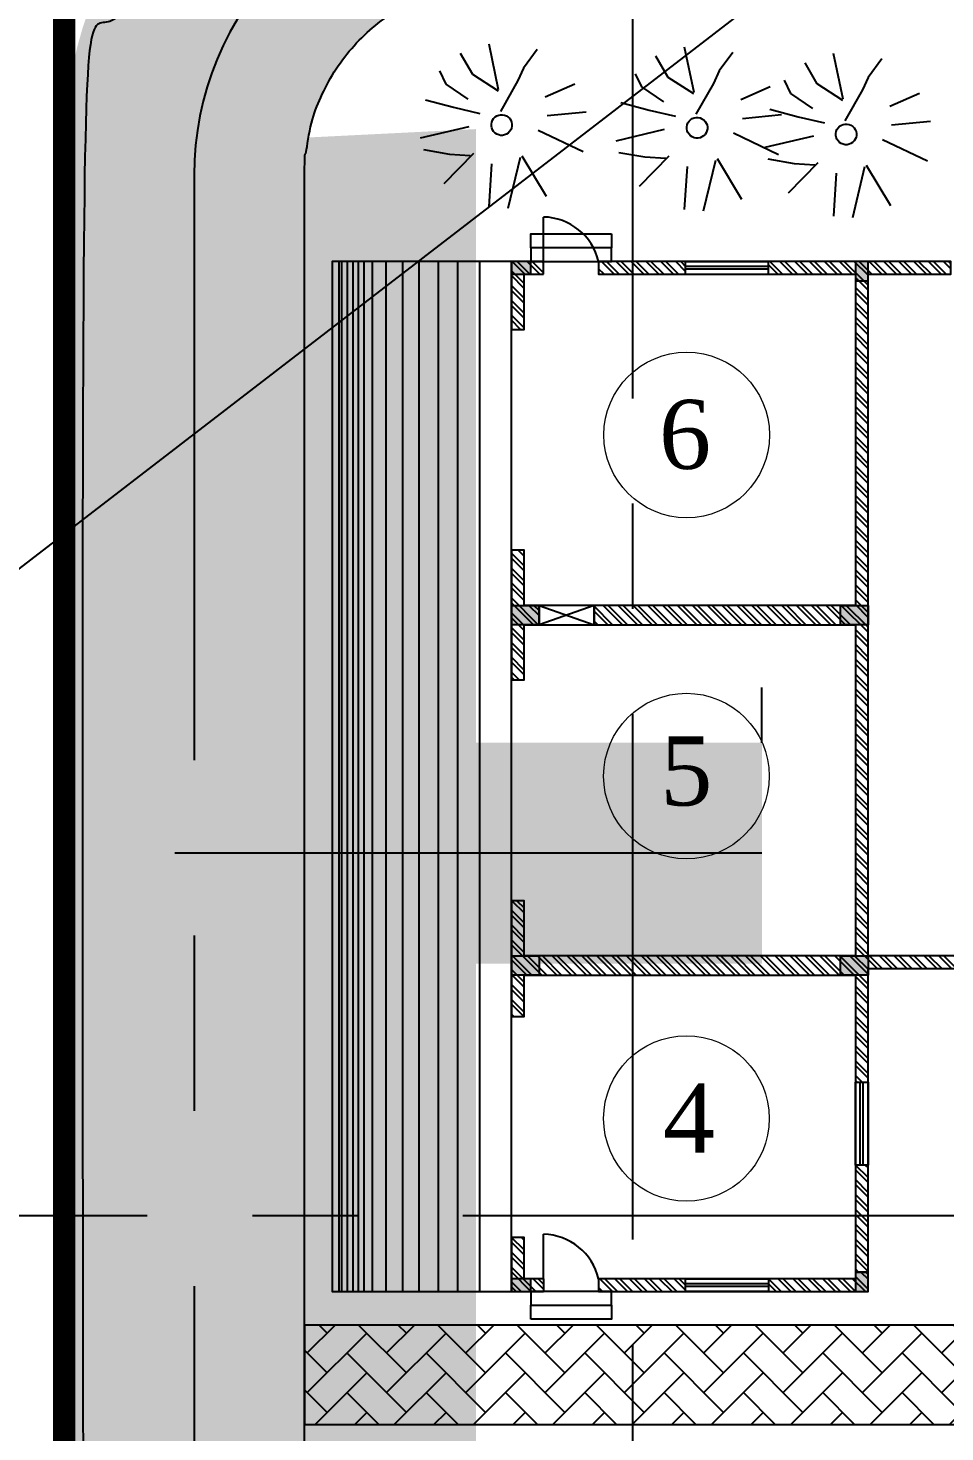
# Model space of a CAD drawing. Header units: metres. Extents: x 407243 to 407851, y 1441715 to 1442241.
# Drawn here: x 407619.55 to 407636.15, y 1441821.08 to 1441846.51 of the extents above; entities that cross this region are included whole.
import ezdxf

# ---------------------------------------------------------------- set-up
doc = ezdxf.new("R2010")
doc.units = ezdxf.units.M
doc.linetypes.add('CENTER', pattern=[50.800000000000004, 31.75, -6.35, 6.35, -6.35])
for name, color, linetype in [('3MM', 3, 'Continuous'), ('Area', 7, 'Continuous'), ('BRICK WALL', 1, 'Continuous'), ('Cen-Line', 251, 'CENTER'), ('DIM', 8, 'Continuous'), ('DIM LAYER', 8, 'Continuous'), ('Ele-Line', 8, 'ZIGZAG'), ('GD NAME', 6, 'CENTER'), ('grid', 8, 'CENTER'), ('HATCH', 253, 'Continuous'), ('PROPOSED_ROAD', 11, 'Continuous'), ('RAMP', 1, 'Continuous'), ('RCC WALL', 7, 'Continuous'), ('Tree2', 104, 'Continuous'), ('TXT-2', 7, 'Continuous')]:
    doc.layers.add(name, color=color, linetype=linetype)
doc.layers.add('WALL', color=7, linetype='Continuous', lineweight=20)
doc.styles.add('Bno', font='romantic.ttf', dxfattribs={"height": 2.5})
doc.linetypes.add('ZIGZAG', pattern='A,0.00254,-5.08,[131,ltypeshp.shx,S=5.08,R=0,X=-5.08,Y=0],-10.16,[131,ltypeshp.shx,S=5.08,R=180,X=5.08,Y=0],-5.08', length=20.32254)

# ---------------------------------------------------------------- blocks, each defined once
blk = doc.blocks.new('C3-COLUMN 450X600 CONTINUOUS')
at = {"layer": 'HATCH'}
h = blk.add_hatch(color=256, dxfattribs=at)
h.dxf.hatch_style = 1
h.paths.add_polyline_path([(-175, -250), (175, -250), (175, 250), (-175, 250)])
at = {"layer": 'RCC WALL', "color": 2}
blk.add_lwpolyline([(-175, -250), (175, -250), (175, 250), (-175, 250)], close=True, dxfattribs=at)
blk = doc.blocks.new('COLUMN 230x350')
at = {"layer": 'HATCH'}
h = blk.add_hatch(color=256, dxfattribs=at)
h.dxf.hatch_style = 1
h.paths.add_polyline_path([(-115.0000000143191, -174.9999999961001), (114.9999999856809, -174.9999999961001), (114.9999999856809, 175.0000000038999), (-115.0000000143191, 175.0000000038999)])
at = {"layer": 'RCC WALL', "color": 2}
blk.add_lwpolyline([(114.9999999856809, -174.9999999961001), (-115.0000000143191, -174.9999999961001), (-115.0000000143191, 175.0000000038999), (114.9999999856809, 175.0000000038999)], close=True, dxfattribs=at)
blk = doc.blocks.new('A$C0ED2451D')
at = {"color": 4}
blk.add_line((0, 0), (0, 806.1674950168817), dxfattribs=at)
blk.add_arc((-20.4131896039471, -242.4560352496628), 1048.82219967917, 13.36595349806649, 88.88478383463223)
blk = doc.blocks.new('A$C7A43648C')
at = {"layer": 'HATCH'}
h = blk.add_hatch(dxfattribs=at)
h.set_pattern_fill('ANSI32', color=252, scale=0.02, angle=-90.00000000000001, style=0)
h.set_pattern_definition([(315, (17.8297109499108, 8.710750981699675), (0.1347038418160373, 0.1347038418160373), []), (315, (17.8297109499108, 8.620948381721973), (0.1347038418160373, 0.1347038418160373), [])])
h.paths.add_polyline_path([(-63.87524491094518, 25.59201568877324), (-63.87524491094518, 25.94201568886638), (-65.37524491100339, 25.94201568886638), (-65.37524491100339, 26.17201568884775), (-63.64524491096381, 26.17201568884775), (-63.64524491096381, 25.59201568877324)])
h.paths.add_polyline_path([(-75.75524491094984, 25.94201568886638), (-75.75524491094984, 26.17201568884775), (-76.33524491096614, 26.17201568884775), (-76.33524491096614, 24.94201568886638), (-76.10524491098477, 24.94201568886638), (-76.10524491098477, 25.94201568886638)], flags=17)
h.paths.add_polyline_path([(-75.83524491096614, 19.59201568877324), (-75.83524491096614, 19.94201568886638), (-76.10524491098477, 19.94201568886638), (-76.10524491098477, 20.94201568886638), (-76.33524491096614, 20.94201568886638), (-76.33524491096614, 18.59201568877324), (-76.10524491098477, 18.59201568877324), (-76.10524491098477, 19.59201568877324)], flags=17)
h.paths.add_polyline_path([(-73.18024491099641, 25.94201568909921), (-73.18024491099641, 26.17201568884775), (-74.75524491094984, 26.17201568884775), (-74.75524491094984, 25.94201568886638)], flags=17)
h.paths.add_polyline_path([(-63.87524491094518, 23.39550330303609), (-63.64524491096381, 23.39550330303609), (-63.64524491096381, 24.59201568877324), (-63.87524491094518, 24.59201568877324)])
h.paths.add_polyline_path([(-70.10524491098477, 11.30201568885436), (-69.87524491088698, 11.30201568885436), (-69.87524491094518, 13.36201568879187), (-67.5102449109545, 13.36201568879187), (-67.5102449109545, 13.59201568877324), (-69.87524491094518, 13.59201568877324), (-69.87524491094518, 25.94201568886638), (-68.37524491100339, 25.94201568886638), (-68.37524491100339, 26.17201568884775), (-71.6802449109382, 26.17201568908058), (-71.68024491087999, 25.94201568933204), (-70.10524491098477, 25.94201568886638), (-70.10524491098477, 19.94201568886638), (-74.83524491096614, 19.94201568886638), (-74.83524491096614, 19.59201568877324), (-70.10524491098477, 19.59201568877324), (-70.10524491098477, 13.59201568877324), (-76.10524491098477, 13.59201568877324), (-76.10524491098477, 14.59201568877324), (-76.33524491096614, 14.59201568877324), (-76.33524491096614, 12.49201568868011), (-76.10524491098477, 12.49201568891294), (-76.10524491098477, 13.24201568891294), (-70.10524491098477, 13.24201568891294)])
h.paths.add_polyline_path([(-69.87524491100339, 9.802015688737942), (-70.10524491092656, 9.802015688970773), (-70.10524491098477, 7.86201568886562), (-69.87524491094518, 7.862015688632789)])
h.paths.add_polyline_path([(-63.87524491100339, 17.59846165403724), (-63.64524491096381, 17.59846165403724), (-63.64524491102202, 21.89550330303609), (-63.87524491100339, 21.89550330303609)])
h.paths.add_polyline_path([(-63.64524491096381, 16.09846165403724), (-63.87524491100339, 16.09846165403724), (-63.87524491094518, 13.59201568877324), (-66.0102449109545, 13.59201568877324), (-66.0102449109545, 13.36201568879187), (-63.64524491096381, 13.36201568879187)])
h.paths.add_polyline_path([(-75.75524491097387, 7.512015688931569), (-75.75524491097387, 7.742015688949162), (-76.10524491098477, 7.742015688912943), (-76.10524491098477, 8.492015688912943), (-76.33524491096614, 8.492015688912943), (-76.33524491096614, 7.512015688931569)])
h = blk.add_hatch(dxfattribs=at)
h.set_pattern_fill('ANSI32', color=252, scale=0.02, angle=-90.00000000000001, style=0)
h.set_pattern_definition([(315, (0, 0), (0.1347038418160373, 0.1347038418160373), []), (315, (-1.444135950598511e-17, -0.08980260000000001), (0.1347038418160373, 0.1347038418160373), [])])
h.paths.add_polyline_path([(-73.18024491097255, 7.512015688931569), (-73.18024491097253, 7.742015688876522), (-74.7552449109653, 7.742015688857868), (-74.7552449109653, 7.512015688931569)])
h.paths.add_polyline_path([(-71.68024491097253, 7.742015688894289), (-71.68024491097255, 7.512015688931569), (-69.87524491094518, 7.512015688931569), (-69.87524491095996, 7.862015688749205), (-70.10524491099955, 7.862015688749205), (-70.10524491098477, 7.742015688912943)])
at = {"elevation": 30.02983894102666}
blk.add_lwpolyline([(-74.83524491084972, 19.94201568886638), (-75.83524491084972, 19.94201568886638), (-75.83524491084972, 19.59201568877324), (-74.83524491084972, 19.59201568877324)], close=True, dxfattribs=at)
for points in [[(-75.83524491096614, 19.94201568886638), (-74.83524491096614, 19.59201568877324)], [(-74.83524491096614, 19.94201568886638), (-75.83524491096614, 19.59201568877324)]]:
    blk.add_lwpolyline(points, dxfattribs=at)
at = {"layer": '3MM', "color": 5}
for p, q in [((-73.1802449109382, 25.94201568886638, 30.02983894109942), (-73.1802449109382, 26.17201568884775, 30.02983894109942)), ((-71.6802449109382, 26.08201568876393, 30.02983894109942), (-73.1802449109382, 26.08201568876393, 30.02983894109942)), ((-71.6802449109382, 26.0320156889502, 30.02983894109942), (-73.1802449109382, 26.0320156889502, 30.02983894109942)), ((-71.6802449109382, 25.94201568886638, 30.02983894109942), (-71.6802449109382, 26.17201568884775, 30.02983894109942)), ((-70.01524491095915, 9.802015688854357, 30.02983894109942), (-70.01524491095915, 11.30201568885436, 30.02983894109942)), ((-69.9652449109708, 9.802015688854357, 30.02983894109942), (-69.9652449109708, 11.30201568885436, 30.02983894109942)), ((-71.68024491097253, 7.652015688829124, 30.02983894109942), (-73.18024491097253, 7.652015688829124, 30.02983894109942)), ((-71.68024491097253, 7.602015689015388, 30.02983894109942), (-73.18024491097253, 7.602015689015388, 30.02983894109942))]:
    blk.add_line(p, q, dxfattribs=at)
at = {"layer": '3MM', "color": 5, "elevation": 30.02983894102666}
for points in [[(-73.1802449109382, 26.17201568884775), (-71.6802449109382, 26.17201568884775)], [(-73.1802449109382, 25.94201568886638), (-71.6802449109382, 25.94201568886638)]]:
    blk.add_lwpolyline(points, dxfattribs=at)
for points in [[(-70.10524491098477, 9.802015688854357), (-70.10524491098477, 11.30201568885436), (-69.87524491094518, 11.30201568885436), (-69.87524491094518, 9.802015688854357)], [(-73.18024491097253, 7.742015688912943), (-71.68024491097253, 7.742015688912943), (-71.68024491097253, 7.512015688931569), (-73.18024491097253, 7.512015688931569)]]:
    blk.add_lwpolyline(points, close=True, dxfattribs=at)
at = {"layer": 'BRICK WALL', "elevation": 30.02983894102666}
for points in [[(-75.75524491094984, 25.94201568886638), (-75.75524491094984, 26.17201568884775), (-76.33524491096614, 26.17201568884775), (-76.33524491096614, 24.94201568886638), (-76.10524491098477, 24.94201568886638), (-76.10524491098477, 25.94201568886638)], [(-74.83524491108255, 19.59201568877324), (-70.10524491098477, 19.59201568877324), (-70.10524491098477, 13.59201568877324), (-76.10524491098477, 13.59201568877324), (-76.10524491098477, 14.59201568877324), (-76.33524491096614, 14.59201568877324), (-76.33524491096614, 12.49201568891294), (-76.10524491098477, 12.49201568891294), (-76.10524491098477, 13.24201568891294), (-70.10524491098477, 13.24201568891294), (-70.10524491098477, 7.862015688749205), (-69.87524491094518, 7.862015688749205), (-69.87524491094518, 13.36201568879187), (-67.5102449109545, 13.36201568879187), (-67.5102449109545, 13.59201568877324), (-69.87524491094518, 13.59201568877324), (-69.87524491094518, 25.94201568886638), (-68.37524491100339, 25.94201568886638), (-68.37524491100339, 26.17201568884775), (-74.75524491094984, 26.17201568884775), (-74.75524491094984, 25.94201568886638), (-70.10524491098477, 25.94201568886638), (-70.10524491098477, 19.94201568886638), (-74.83524491096614, 19.94201568886638)], [(-75.83524491084972, 19.59201568877324), (-75.83524491096614, 19.94201568886638), (-76.10524491098477, 19.94201568886638), (-76.10524491098477, 20.94201568886638), (-76.33524491096614, 20.94201568886638), (-76.33524491096614, 18.59201568877324), (-76.10524491098477, 18.59201568877324), (-76.10524491098477, 19.59201568877324)]]:
    blk.add_lwpolyline(points, close=True, dxfattribs=at)
for points in [[(-75.75524491097387, 7.742015688912943), (-76.10524491098477, 7.742015688912943), (-76.10524491098477, 8.492015688912943), (-76.33524491096614, 8.492015688912943), (-76.33524491096614, 7.512015688931569), (-75.75524491097387, 7.512015688931569)], [(-75.75524491097387, 7.742015688907937), (-75.75524491097387, 7.512015688810148)], [(-74.7552449109653, 7.512015688931569), (-69.87524491094518, 7.512015688931569), (-69.87524491095996, 7.862015688749205), (-70.10524491099955, 7.862015688749205), (-70.10524491098477, 7.742015688912943), (-74.75524491097839, 7.742015688912943)], [(-74.7552449109653, 7.742015688857868), (-74.7552449109653, 7.512015688760079)]]:
    blk.add_lwpolyline(points, dxfattribs=at)
at = {"layer": 'DIM LAYER', "elevation": 30.02983894102666, "flags": 128}
for points in [[(-79.45524491084507, 7.512015688931569), (-79.45524491084507, 26.17201568884775)], [(-79.4052449107985, 7.512015688931569), (-79.4052449107985, 26.17201568884775)], [(-79.3052449109382, 7.512015688931569), (-79.3052449109382, 26.17201568884775)], [(-79.20524491084507, 7.512015688931569), (-79.20524491084507, 26.17201568884775)], [(-79.10524491098477, 7.512015688931569), (-79.10524491098477, 26.17201568884775)], [(-79.00524491089163, 7.512015688931569), (-79.00524491089163, 26.17201568884775)], [(-78.85524491098477, 7.512015688931569), (-78.85524491098477, 26.17201568884775)], [(-78.60524491098477, 7.512015688931569), (-78.60524491098477, 26.17201568884775)], [(-78.3052449109382, 7.512015688931569), (-78.3052449109382, 26.17201568884775)], [(-78.00524491089163, 7.512015688931569), (-78.00524491089163, 26.17201568884775)], [(-77.6552449107985, 7.512015688931569), (-77.6552449107985, 26.17201568884775)], [(-77.3052449109382, 7.512015688931569), (-77.3052449109382, 26.17201568884775)], [(-76.9052449107985, 7.512015688931569), (-76.9052449107985, 26.17201568884775)]]:
    blk.add_lwpolyline(points, dxfattribs=at)
at = {"layer": 'HATCH', "color": 252, "elevation": 30.02983894102666}
for points in [[(-74.52524491096847, 26.67201568884775), (-74.52524491096847, 26.42201568884775), (-75.98524491098942, 26.42201568884775), (-75.98524491098942, 26.67201568884775)], [(-74.52524491096847, 26.17201568884775), (-74.52524491096847, 26.42201568884775), (-75.98524491098942, 26.42201568884775), (-75.98524491098942, 26.17201568884775)], [(-75.98524491095525, 7.512015688931569), (-75.98524491095525, 7.262015688931569), (-74.5252449109925, 7.262015688931569), (-74.5252449109925, 7.512015688931569)], [(-75.98524491095525, 7.012015688931569), (-75.98524491095525, 7.262015688931569), (-74.5252449109925, 7.262015688931569), (-74.5252449109925, 7.012015688931569)]]:
    blk.add_lwpolyline(points, close=True, dxfattribs=at)
at = {"layer": 'RAMP', "elevation": 30.02983894102666}
blk.add_lwpolyline([(-76.33524491096614, 7.512015688931569), (-76.33524491096614, 26.17201568884775), (-79.58524491096614, 26.17201568884775), (-79.58524491096614, 7.512015688931569)], close=True, dxfattribs=at)
at = {"layer": 'WALL'}
for centre in [(-73.16070949216373, 23.02921473863535), (-73.16518863826059, 16.84944018512033, 30.02983894117443), (-73.16518863826059, 10.64623867580667, 30.02983894117443)]:
    blk.add_circle(centre, 1.50000000002164, dxfattribs=at)
for p, xscale, yscale, zscale in [((-75.75524491094984, 26.17201568884775, 30.02983894102666), 0.001000000000000012, 0.001000000000000012, 0.001000000000000012), ((-75.75524491097387, 7.742015688907937, 30.02983894102666), 0.001000000000000016, 0.001000000000000016, 0.001000000000000016)]:
    blk.add_blockref('A$C0ED2451D', p, dxfattribs=dict(xscale=xscale, yscale=yscale, zscale=zscale))
at = {"layer": 'DIM', "xscale": -0.001, "yscale": 0.001, "zscale": 0.001, "rotation": 270}
for p in [(-76.08524491096614, 19.76701568881981, 30.02983894102666), (-70.12524491094518, 19.76701568881981, 30.02983894102666), (-76.08524491096614, 13.41701568895951, 30.02983894102666), (-70.12524491094518, 13.41701568895951, 30.02983894102666)]:
    blk.add_blockref('C3-COLUMN 450X600 CONTINUOUS', p, dxfattribs=at)
at = {"layer": 'GD NAME', "xscale": -0.001, "yscale": 0.001, "zscale": 0.001}
for p, rotation in [((-76.16024491097778, 26.05701568885706, 30.02983894102666), 270), ((-69.99024491093587, 25.99701568880118, 30.02983894102666), 180), ((-76.16024491097778, 7.627015688922256, 30.02983894102666), 270)]:
    blk.add_blockref('COLUMN 230x350', p, dxfattribs=dict(at, rotation=rotation))
blk.add_blockref('COLUMN 230x350', (-69.99024491099408, 7.687015688745305, 30.02983894102666), dxfattribs=at)
at = {"layer": 'TXT-2', "style": 'Bno'}
for s, p in [('6', (-73.66205761069432, 22.41612688498572)), ('5', (-73.63864168489818, 16.31765421293676, 30.02983894117443)), ('4', (-73.59047293069307, 10.02648092410527, 30.02983894117443))]:
    blk.add_text(s, height=1.250000000018033, dxfattribs=at).set_placement(p)
blk = doc.blocks.new('PTR2')
at = {"layer": 'Tree2', "linetype": 'Continuous'}
for p, q in [((-0.4328976832330227, 0.9585591405630112), (-0.6184252649545671, 1.360535569489002)), ((-0.0927637852728367, 1.48422060906887), (0, 0.6493465304374695)), ((0.7730315811932087, 1.298693038523196), (0.494740214198828, 0.9894804283976552)), ((-0.9276378974318504, 0.8348741009831429), (-1.020401682704686, 1.082244202494621)), ((-0.5565827339887619, 0.5256614685058594), (-0.9276378974318504, 0.8348741009831429)), ((0, 0.6184252426028252), (-0.4328976832330227, 0.9585591405630112)), ((0.3710551578551531, 0.7730315700173378), (0, 0.2473700791597366)), ((0.494740214198828, 0.9894804283976552), (0.3710551578551531, 0.7730315700173378)), ((-1.329614315181969, 0.5875039771199227), (-0.8348741065710783, 0.4019764065742494)), ((0.8348741121590137, 0.4328976720571518), (1.391456846147774, 0.6184252426028252)), ((-0.8348741065710783, 0.4019764065742494), (-0.3710551578551531, 0.2473700791597366)), ((-1.48422063142061, -0.0927637964487076), (-0.5875039994716647, 0.0309212431311607)), ((0.8348741121590137, 0.0927637740969658), (1.546063162386417, 0.0927637740969658)), ((0.6493465304374695, -0.1546063274145126), (1.422378111630678, -0.6184252649545671)), ((-1.453299371525645, -0.3092126548290253), (-0.98948042280972, -0.4328976944088936)), ((-0.5565827339887619, -0.4638189598917962), (-1.14408673904836, -0.9585591629147528)), ((-0.98948042280972, -0.4328976944088936), (-0.6184252649545671, -0.4947402253746989)), ((-0.2473701070994139, -0.680267795920372), (-0.3710551578551531, -1.453299388289449)), ((0.2782913669943809, -0.6184252649545671), (-0.0309212654829025, -1.515141896903514)), ((0.3092126324772835, -0.5875039994716647), (0.6802677903324366, -1.360535591840744))]:
    blk.add_line(p, q, dxfattribs=at)
at = {"layer": 'Tree2'}
blk.add_ellipse((0, 0), major_axis=(0.1325276335048291, 0.1325276335048291), ratio=0.999999999999934, start_param=5.497787143782105, end_param=11.78097245096169, dxfattribs=at)

msp = doc.modelspace()

# ---------------------------------------------------------------- hatches: boundary and pattern name
at = {"layer": 'HATCH'}
h = msp.add_hatch(color=253, dxfattribs=at)
h.dxf.hatch_style = 1
edge = h.paths.add_edge_path()
edge.add_arc((407627.7019341716, 1441844.301389379), 7.5, 90, 180)
edge.add_line((407620.2019341716, 1441844.301389379), (407620.2019341716, 1441777.81747117))
edge.add_arc((407616.7019341717, 1441777.81747117), 3.499999999941792, -89.99999999904719, 0, ccw=False)
edge.add_line((407616.7019341717, 1441774.31747117), (407525.9462647066, 1441774.317471169))
edge.add_line((407525.9462647066, 1441774.317471169), (407525.6918207356, 1441770.31747117))
edge.add_line((407525.6918207356, 1441770.31747117), (407702.4519562653, 1441770.31747117))
edge.add_arc((407702.4519562653, 1441777.81747117), 7.5, 270, 360)
edge.add_line((407709.9519562653, 1441777.81747117), (407709.9519562653, 1441843.19974728))
edge.add_line((407709.9519562653, 1441843.19974728), (407705.9519562648, 1441843.19974728))
edge.add_line((407705.9519562648, 1441843.19974728), (407705.9519562648, 1441777.81747117))
edge.add_arc((407702.4519562648, 1441777.81747117), 3.5, -90, 0, ccw=False)
edge.add_line((407702.4519562648, 1441774.31747117), (407653.2644562648, 1441774.31747117))
edge.add_arc((407653.2644562648, 1441777.31747117), 3, 180, 270, ccw=False)
edge.add_line((407650.2644562648, 1441777.31747117), (407650.2644562648, 1441782.643924111))
edge.add_line((407650.2644562648, 1441782.643924111), (407646.2644562648, 1441782.643924111))
edge.add_line((407646.2644562648, 1441782.643924111), (407646.2644562648, 1441777.31747117))
edge.add_arc((407643.2644562648, 1441777.31747117), 3, -90, 0, ccw=False)
edge.add_line((407643.2644562648, 1441774.31747117), (407627.7019341715, 1441774.31747117))
edge.add_arc((407627.7019341713, 1441777.81747117), 3.5, 259.98556258642793, 270.00000000381146, ccw=False)
edge.add_arc((407627.7019341715, 1441777.817471169), 3.499999999806474, 179.9999999961885, 259.9855625820117, ccw=False)
edge.add_line((407624.2019341716, 1441777.81747117), (407624.2019341716, 1441799.054445294))
edge.add_arc((407627.7019341716, 1441799.054445294), 3.5, 90, 180, ccw=False)
edge.add_line((407627.7019341716, 1441802.554445294), (407632.8387062651, 1441802.554445294))
edge.add_line((407632.8387062651, 1441802.554445294), (407632.8387062651, 1441806.554445294))
edge.add_line((407632.8387062651, 1441806.554445294), (407627.7019341716, 1441806.554445294))
edge.add_arc((407627.7019341716, 1441810.054445294), 3.5, 180, 270, ccw=False)
edge.add_line((407624.2019341716, 1441810.054445294), (407624.2019341716, 1441826.062598018))
edge.add_arc((407627.7019341715, 1441826.062598018), 3.499999999941792, 115.27897233343529, 180, ccw=False)
edge.add_arc((407627.7019341715, 1441826.062598018), 3.499999999999395, 89.99999999714129, 115.27897233257369, ccw=False)
edge.add_line((407627.7019341717, 1441829.562598018), (407632.8387062651, 1441829.562598018))
edge.add_line((407632.8387062651, 1441829.562598018), (407632.8387062651, 1441833.562598018))
edge.add_line((407632.8387062651, 1441833.562598018), (407627.7019341715, 1441833.562598018))
edge.add_arc((407627.7019341715, 1441837.062598018), 3.5, 241.8181722682478, 270, ccw=False)
edge.add_arc((407627.7019341716, 1441837.062598018), 3.500000000016395, 180, 241.81817226740782, ccw=False)
edge.add_line((407624.2019341716, 1441837.062598018), (407624.2019341716, 1441844.301389379))
edge.add_arc((407627.7019341716, 1441844.301389379), 3.5, 90, 180, ccw=False)
edge.add_line((407627.7019341716, 1441847.801389379), (407663.6119562649, 1441847.801389379))
edge.add_arc((407663.6119562649, 1441844.301389379), 3.5, 0, 90, ccw=False)
edge.add_line((407667.1119562649, 1441844.301389379), (407667.1119562649, 1441832.571389379))
edge.add_line((407667.1119562649, 1441832.571389379), (407671.1119562649, 1441832.571389379))
edge.add_line((407671.1119562649, 1441832.571389379), (407671.1119562649, 1441844.301389379))
edge.add_arc((407674.6119562649, 1441844.301389379), 3.5, 90, 180, ccw=False)
edge.add_line((407674.6119562649, 1441847.801389379), (407675.4887062649, 1441847.801389379))
edge.add_line((407675.4887062649, 1441847.801389379), (407675.4887062649, 1441851.801389379))
edge.add_line((407675.4887062649, 1441851.801389379), (407627.6216316062, 1441851.801389379))
h = msp.add_hatch(color=256, dxfattribs=at)
h.dxf.hatch_style = 1
edge = h.paths.add_edge_path()
edge.add_spline(control_points=[(407720.5896286353, 1441770.373267121), (407655.6236926689, 1441770.373267121), (407590.6577567024, 1441770.373267121), (407525.691820736, 1441770.373267121), (407525.776635393, 1441771.706600454), (407525.86145005, 1441773.039933787), (407525.9462647067, 1441774.373267121), (407556.3148285594, 1441774.373267121), (407586.6833924121, 1441774.373267121), (407617.0519562649, 1441774.373267121), (407619.1022087965, 1441774.373267121), (407620.5519562648, 1441775.823014589), (407620.5519562648, 1441777.87326712), (407620.5519562648, 1441799.864933787), (407620.5519562648, 1441821.856600453), (407620.5519562648, 1441843.84826712), (407620.5519562648, 1441848.241665402), (407623.6585579826, 1441851.34826712), (407628.0519562647, 1441851.34826712), (407643.8642062648, 1441851.34826712), (407659.6764562649, 1441851.34826712), (407675.4887062651, 1441851.34826712), (407675.4887062651, 1441850.014933787), (407675.4887062651, 1441848.681600453), (407675.4887062649, 1441847.34826712), (407672.0064562649, 1441847.34826712), (407668.5242062648, 1441847.34826712), (407665.0419562649, 1441847.34826712), (407662.9917037331, 1441847.34826712), (407661.5419562648, 1441845.898519652), (407661.5419562649, 1441843.848267121), (407661.5419562649, 1441839.247110297), (407661.5419562649, 1441834.645953473), (407661.5419562648, 1441830.04479665), (407660.2086229314, 1441830.04479665), (407658.8752895981, 1441830.04479665), (407657.5419562649, 1441830.04479665), (407657.5419562649, 1441834.645953473), (407657.5419562649, 1441839.247110297), (407657.5419562649, 1441843.84826712), (407657.5419562649, 1441845.898519652), (407656.0922087965, 1441847.34826712), (407654.041956265, 1441847.34826712), (407645.3786229317, 1441847.34826712), (407636.7152895983, 1441847.34826712), (407628.0519562648, 1441847.34826712), (407626.0017037331, 1441847.34826712), (407624.5519562648, 1441845.898519652), (407624.5519562648, 1441843.848267121), (407624.5519562648, 1441831.879285759), (407624.5519562648, 1441819.910304397), (407624.5519562648, 1441807.941323035), (407624.5519562647, 1441805.891070504), (407626.0017037331, 1441804.441323036), (407628.0519562647, 1441804.441323035), (407631.055289598, 1441804.441323035), (407634.0586229314, 1441804.441323035), (407637.0619562648, 1441804.441323035), (407637.0619562648, 1441803.107989702), (407637.0619562648, 1441801.774656368), (407637.0619562649, 1441800.441323035), (407634.0586229315, 1441800.441323035), (407631.0552895982, 1441800.441323035), (407628.0519562649, 1441800.441323036), (407626.0017037333, 1441800.441323036), (407624.5519562649, 1441798.991575568), (407624.5519562648, 1441796.941323035), (407624.5519562648, 1441790.585304397), (407624.5519562648, 1441784.229285759), (407624.5519562647, 1441777.873267121), (407624.5519562647, 1441775.823014589), (407626.0017037331, 1441774.373267121), (407628.0519562647, 1441774.373267121), (407633.722789598, 1441774.373267121), (407639.3936229313, 1441774.373267121), (407645.0644562648, 1441774.373267121), (407647.1147087965, 1441774.373267121), (407648.5644562648, 1441775.823014589), (407648.5644562647, 1441777.873267121), (407648.5644562647, 1441779.092445365), (407648.5644562647, 1441780.311623609), (407648.5644562647, 1441781.530801852), (407649.9180427596, 1441781.530801852), (407651.21086977, 1441781.530801852), (407652.5644562647, 1441781.530801852), (407652.5644562647, 1441780.311623609), (407652.5644562647, 1441779.092445365), (407652.5644562647, 1441777.873267121), (407652.5644562647, 1441775.823014589), (407654.0142037331, 1441774.373267121), (407656.0644562648, 1441774.373267121), (407671.8936229315, 1441774.373267121), (407687.7227895982, 1441774.373267121), (407703.5519562649, 1441774.373267121), (407705.6022087966, 1441774.373267121), (407707.0519562649, 1441775.823014589), (407707.0519562649, 1441777.873267121), (407707.0519562649, 1441799.667359157), (407707.0519562649, 1441821.461451194), (407707.0519562649, 1441843.255543231), (407708.3852895983, 1441843.255543231), (407709.7186229318, 1441843.255543231), (407711.0519562653, 1441843.255543231), (407711.0519562653, 1441821.461570248), (407711.0519562653, 1441799.667597265), (407711.0519562653, 1441777.873624282), (407711.0519562652, 1441775.82337175), (407712.5017037336, 1441774.373624282), (407714.5519562652, 1441774.373624282), (407716.5645137219, 1441774.373624282), (407718.5770711786, 1441774.373624282), (407720.5896286353, 1441774.373624282), (407720.5896286353, 1441773.040171895), (407720.5896286353, 1441771.706719508), (407720.5896286353, 1441770.373267121)], knot_values=[0, 0, 0, 0, 1, 1, 1, 2, 2, 2, 3, 3, 3, 4.570796326778265, 4.570796326778265, 4.570796326778265, 5.570796326778265, 5.570796326778265, 5.570796326778265, 7.141592653573163, 7.141592653573163, 7.141592653573163, 8.141592653573163, 8.141592653573163, 8.141592653573163, 9.141592653573163, 9.141592653573163, 9.141592653573163, 10.14159265357316, 10.14159265357316, 10.14159265357316, 11.71238898036806, 11.71238898036806, 11.71238898036806, 12.71238898036806, 12.71238898036806, 12.71238898036806, 13.71238898036806, 13.71238898036806, 13.71238898036806, 14.71238898036806, 14.71238898036806, 14.71238898036806, 16.28318530716295, 16.28318530716295, 16.28318530716295, 17.28318530716295, 17.28318530716295, 17.28318530716295, 18.85398163395785, 18.85398163395785, 18.85398163395785, 19.85398163395785, 19.85398163395785, 19.85398163395785, 21.42477796075275, 21.42477796075275, 21.42477796075275, 22.42477796075275, 22.42477796075275, 22.42477796075275, 23.42477796075275, 23.42477796075275, 23.42477796075275, 24.42477796075275, 24.42477796075275, 24.42477796075275, 25.99557428754764, 25.99557428754764, 25.99557428754764, 26.99557428754764, 26.99557428754764, 26.99557428754764, 28.56637061434254, 28.56637061434254, 28.56637061434254, 29.56637061434254, 29.56637061434254, 29.56637061434254, 31.13716694113744, 31.13716694113744, 31.13716694113744, 32.13716694113744, 32.13716694113744, 32.13716694113744, 33.13716694113744, 33.13716694113744, 33.13716694113744, 34.13716694113744, 34.13716694113744, 34.13716694113744, 35.70796326793234, 35.70796326793234, 35.70796326793234, 36.70796326793234, 36.70796326793234, 36.70796326793234, 38.27875959472723, 38.27875959472723, 38.27875959472723, 39.27875959472723, 39.27875959472723, 39.27875959472723, 40.27875959472723, 40.27875959472723, 40.27875959472723, 41.27875959472723, 41.27875959472723, 41.27875959472723, 42.84955592152212, 42.84955592152212, 42.84955592152212, 43.84955592152212, 43.84955592152212, 43.84955592152212, 44.84955592152212, 44.84955592152212, 44.84955592152212, 44.84955592152212], weights=[1, 1, 1, 1, 1, 1, 1, 1, 1, 1, 0.8047378541282848, 0.8047378541282848, 1, 1, 1, 0.9999999999999999, 0.8047378541243649, 0.8047378541243649, 1, 1, 1, 1, 1, 1, 1, 1, 1, 1, 0.804737854124365, 0.804737854124365, 1, 1, 1, 1, 1, 1, 1, 1, 1, 1, 0.804737854124365, 0.804737854124365, 1, 1, 1, 1, 0.804737854124365, 0.804737854124365, 1, 1, 1, 1, 0.804737854124365, 0.804737854124365, 1, 1, 1, 1, 1, 1, 1, 1, 1, 0.9999999999999999, 0.8047378541243649, 0.8047378541243649, 1, 1, 1, 0.9999999999999999, 0.8047378541243649, 0.8047378541243649, 1, 1, 1, 0.9999999999999999, 0.8047378541243649, 0.8047378541243649, 1, 1, 1, 1, 1, 1, 1, 1, 1, 1, 0.8047378541243649, 0.8047378541243649, 0.9999999999999999, 1, 1, 1, 0.8047378541243649, 0.8047378541243649, 0.9999999999999999, 1, 1, 1, 1, 1, 1, 1, 1, 1, 0.804737854124365, 0.804737854124365, 1, 1, 1, 1, 1, 1, 1], degree=3, periodic=0)
h = msp.add_hatch(color=253, dxfattribs=at)
h.dxf.hatch_style = 1
edge = h.paths.add_edge_path()
edge.add_line((407623.6619562649, 1441844.479747281), (407623.6619562649, 1441802.81747117))
edge.add_arc((407620.1619562648, 1441802.81747117), 3.500000000116415, -78.06784334806008, 0, ccw=False)
edge.add_line((407620.8855929224, 1441799.393095316), (407620.8855929224, 1441795.241847023))
edge.add_arc((407620.1619562648, 1441791.81747117), 3.49999999997615, 0, 78.06784334806008, ccw=False)
edge.add_line((407623.6619562649, 1441791.81747117), (407623.661956265, 1441777.81747117))
edge.add_arc((407620.161956265, 1441777.81747117), 3.5, 269.99999999809427, 359.99999999618854, ccw=False)
edge.add_line((407620.1619562649, 1441774.31747117), (407525.9462647066, 1441774.317471169))
edge.add_line((407525.9462647066, 1441774.317471169), (407525.6918207356, 1441770.31747117))
edge.add_line((407525.6918207356, 1441770.31747117), (407702.4519562653, 1441770.31747117))
edge.add_arc((407702.4519562653, 1441777.81747117), 7.5, 270, 360)
edge.add_line((407709.9519562653, 1441777.81747117), (407709.9519562653, 1441843.19974728))
edge.add_line((407709.9519562653, 1441843.19974728), (407705.9519562648, 1441843.19974728))
edge.add_line((407705.9519562648, 1441843.19974728), (407705.9519562648, 1441777.81747117))
edge.add_arc((407702.4519562648, 1441777.81747117), 3.5, -90, 0, ccw=False)
edge.add_line((407702.4519562648, 1441774.31747117), (407631.1619562649, 1441774.31747117))
edge.add_arc((407631.1619562649, 1441777.81747117), 3.5, 180, 270, ccw=False)
edge.add_line((407627.6619562649, 1441777.81747117), (407627.661956265, 1441844.67974728))
h = msp.add_hatch(color=256, dxfattribs=at)
h.dxf.hatch_style = 1
edge = h.paths.add_edge_path()
edge.add_line((407623.6619562649, 1441844.479747281), (407623.6619562649, 1441802.81747117))
edge.add_arc((407620.1619562648, 1441802.81747117), 3.500000000116415, -78.06784334806008, 0, ccw=False)
edge.add_line((407620.8855929224, 1441799.393095316), (407620.8855929224, 1441795.241847023))
edge.add_arc((407620.1619562648, 1441791.81747117), 3.49999999997615, 0, 78.06784334806008, ccw=False)
edge.add_line((407623.6619562649, 1441791.81747117), (407623.661956265, 1441777.81747117))
edge.add_arc((407620.161956265, 1441777.81747117), 3.5, 269.99999999809427, 359.99999999618854, ccw=False)
edge.add_line((407620.1619562649, 1441774.31747117), (407525.9462647066, 1441774.317471169))
edge.add_line((407525.9462647066, 1441774.317471169), (407525.6918207356, 1441770.31747117))
edge.add_line((407525.6918207356, 1441770.31747117), (407702.4519562653, 1441770.31747117))
edge.add_arc((407702.4519562653, 1441777.81747117), 7.5, 270, 360)
edge.add_line((407709.9519562653, 1441777.81747117), (407709.9519562653, 1441843.19974728))
edge.add_line((407709.9519562653, 1441843.19974728), (407705.9519562648, 1441843.19974728))
edge.add_line((407705.9519562648, 1441843.19974728), (407705.9519562648, 1441777.81747117))
edge.add_arc((407702.4519562648, 1441777.81747117), 3.5, -90, 0, ccw=False)
edge.add_line((407702.4519562648, 1441774.31747117), (407631.1619562649, 1441774.31747117))
edge.add_arc((407631.1619562649, 1441777.81747117), 3.5, 180, 270, ccw=False)
edge.add_line((407627.6619562649, 1441777.81747117), (407627.661956265, 1441844.67974728))
h = msp.add_hatch(color=253, dxfattribs=at)
h.dxf.hatch_style = 1
edge = h.paths.add_edge_path()
edge.add_line((407619.0919873449, 1441774.31747117), (407525.9462647066, 1441774.317471169))
edge.add_line((407525.9462647066, 1441774.317471169), (407525.6918207356, 1441770.31747117))
edge.add_line((407525.6918207356, 1441770.31747117), (407702.4519562653, 1441770.31747117))
edge.add_arc((407702.4519562653, 1441777.81747117), 7.5, 270, 360)
edge.add_line((407709.9519562653, 1441777.81747117), (407709.9519562653, 1441843.19974728))
edge.add_line((407709.9519562653, 1441843.19974728), (407705.9519562648, 1441843.19974728))
edge.add_line((407705.9519562648, 1441843.19974728), (407705.9519562648, 1441777.81747117))
edge.add_arc((407702.4519562648, 1441777.81747117), 3.5, -90, 0, ccw=False)
edge.add_line((407702.4519562648, 1441774.31747117), (407653.2644562648, 1441774.31747117))
edge.add_arc((407653.2644562648, 1441777.31747117), 3, 180, 270, ccw=False)
edge.add_line((407650.2644562648, 1441777.31747117), (407650.2644562648, 1441777.815005901))
edge.add_line((407650.2644562648, 1441777.815005901), (407646.2644562648, 1441777.815005901))
edge.add_line((407646.2644562648, 1441777.815005901), (407646.2644562648, 1441777.31747117))
edge.add_arc((407643.2644562648, 1441777.31747117), 3, -90, 0, ccw=False)
edge.add_line((407643.2644562648, 1441774.31747117), (407630.0919562651, 1441774.31747117))
edge.add_arc((407630.0919562651, 1441777.81747117), 3.5, 180, 270, ccw=False)
h = msp.add_hatch(dxfattribs=at)
h.set_pattern_fill('AR-HBONE', color=256, scale=0.005)
h.set_pattern_definition([(45, (0, 0), (0, 0.7184204896855323), [1.524, -0.508]), (135, (0.35921, 0.35921), (7.105427357601002e-17, 0.7184204896855323), [1.524, -0.508])])
h.paths.add_polyline_path([(407636.5869951745, 1441827.170791912), (407638.5919562651, 1441827.170791912), (407638.5919562652, 1441823.012156648), (407624.5519562648, 1441823.012156648), (407624.5519562648, 1441821.212156648), (407635.2619562648, 1441821.212156648), (407638.5919562648, 1441821.212156648), (407638.5919562648, 1441806.241323035), (407635.261956265, 1441806.241323035), (407635.261956265, 1441804.441323035), (407640.3919562648, 1441804.441323035), (407640.3919562648, 1441821.212156648), (407640.3919562648, 1441827.170791912), (407643.3919562648, 1441827.170791912), (407661.5419562649, 1441827.170791912), (407661.5419562649, 1441828.970791912), (407643.3919562648, 1441828.970791912), (407643.3919562648, 1441842.280791913), (407641.5919562647, 1441842.280791913), (407641.5919562647, 1441828.970791912), (407636.5869951745, 1441828.970791912)])

# ---------------------------------------------------------------- linework, layer by layer
at = {"color": 3, "flags": 128}
msp.add_lwpolyline([(407620.1988137062, 1441770.055648078), (407620.1988137062, 1441852.139816976)], dxfattribs=at)
at = {"layer": 'Area', "color": 6, "const_width": 0.4, "flags": 128}
msp.add_lwpolyline([(407715.9519562653, 1441830.290237636), (407713.8541999846, 1441843.255543231), (407710.0604349882, 1441866.602650051), (407680.3028544247, 1441862.23575977), (407620.1988137062, 1441852.139816976), (407620.1988137062, 1441770.055648078), (407715.9519562653, 1441770.055648078)], close=True, dxfattribs=at)
at = {"layer": 'Cen-Line', "color": 252, "ltscale": 0.5, "flags": 128}
msp.add_lwpolyline([(407675.4887062651, 1441849.344503149), (407628.0519562653, 1441849.344503149, 0.4142135623978931), (407622.5519562649, 1441843.844503149), (407622.5519562649, 1441772.317471169)], format="xyb", dxfattribs=at)
at = {"layer": 'Cen-Line', "color": 252, "ltscale": 0.5, "elevation": 1.477680200423492e-10, "flags": 128}
msp.add_lwpolyline([(407632.8387062651, 1441831.562598018), (407622.2019341715, 1441831.562598018)], dxfattribs=at)
at = {"layer": 'DIM', "flags": 128}
msp.add_lwpolyline([(407637.0619562653, 1441823.012156648), (407624.5519562648, 1441823.012156648), (407624.5519562648, 1441821.212156648), (407635.2619562648, 1441821.212156648), (407638.5919562648, 1441821.212156648), (407638.5919562648, 1441806.241323035), (407635.261956265, 1441806.241323035), (407635.261956265, 1441804.441323035), (407640.3919562648, 1441804.441323035), (407640.3919562648, 1441821.212156648)], dxfattribs=at)
at = {"layer": 'Ele-Line', "color": 251, "linetype": 'ZIGZAG', "ltscale": 0.2, "elevation": -0.349000000000002, "flags": 128}
msp.add_lwpolyline([(407506.495497663, 1441749.820679702), (407669.1141192694, 1441875)], dxfattribs=at)
at = {"layer": 'grid', "ltscale": 0.3, "flags": 128}
for points, elevation in [([(407630.5, 1441717.880084469), (407630.5, 1441875)], 14.86), ([(407505.5, 1441825), (407805.5, 1441825)], 14.765)]:
    msp.add_lwpolyline(points, dxfattribs=dict(at, elevation=elevation))
at = {"layer": 'PROPOSED_ROAD', "color": 252}
msp.add_lwpolyline([(407632.8387062654, 1441833.562598018), (407632.8387062654, 1441834.562598018)], dxfattribs=at)
at = {"layer": 'PROPOSED_ROAD'}
msp.add_rational_spline([(407720.5896286353, 1441770.373267121), (407655.6236926689, 1441770.373267121), (407590.6577567024, 1441770.373267121), (407525.691820736, 1441770.373267121), (407525.776635393, 1441771.706600454), (407525.86145005, 1441773.039933787), (407525.9462647067, 1441774.373267121), (407556.3148285594, 1441774.373267121), (407586.6833924121, 1441774.373267121), (407617.0519562649, 1441774.373267121), (407619.1022087965, 1441774.373267121), (407620.5519562648, 1441775.823014589), (407620.5519562648, 1441777.87326712), (407620.5519562648, 1441799.864933787), (407620.5519562648, 1441821.856600453), (407620.5519562648, 1441843.84826712), (407620.5519562648, 1441848.241665402), (407623.6585579826, 1441851.34826712), (407628.0519562647, 1441851.34826712), (407643.8642062648, 1441851.34826712), (407659.6764562649, 1441851.34826712), (407675.4887062651, 1441851.34826712), (407675.4887062651, 1441850.014933787), (407675.4887062651, 1441848.681600453), (407675.4887062649, 1441847.34826712), (407672.0064562649, 1441847.34826712), (407668.5242062648, 1441847.34826712), (407665.0419562649, 1441847.34826712), (407662.9917037331, 1441847.34826712), (407661.5419562648, 1441845.898519652), (407661.5419562649, 1441843.848267121), (407661.5419562649, 1441839.247110297), (407661.5419562649, 1441834.645953473), (407661.5419562648, 1441830.04479665), (407660.2086229314, 1441830.04479665), (407658.8752895981, 1441830.04479665), (407657.5419562649, 1441830.04479665), (407657.5419562649, 1441834.645953473), (407657.5419562649, 1441839.247110297), (407657.5419562649, 1441843.84826712), (407657.5419562649, 1441845.898519652), (407656.0922087965, 1441847.34826712), (407654.041956265, 1441847.34826712), (407645.3786229317, 1441847.34826712), (407636.7152895983, 1441847.34826712), (407628.0519562648, 1441847.34826712), (407626.0017037331, 1441847.34826712), (407624.5519562648, 1441845.898519652), (407624.5519562648, 1441843.848267121), (407624.5519562648, 1441831.879285759), (407624.5519562648, 1441819.910304397), (407624.5519562648, 1441807.941323035), (407624.5519562647, 1441805.891070504), (407626.0017037331, 1441804.441323036), (407628.0519562647, 1441804.441323035), (407631.055289598, 1441804.441323035), (407634.0586229314, 1441804.441323035), (407637.0619562648, 1441804.441323035), (407637.0619562648, 1441803.107989702), (407637.0619562648, 1441801.774656368), (407637.0619562649, 1441800.441323035), (407634.0586229315, 1441800.441323035), (407631.0552895982, 1441800.441323035), (407628.0519562649, 1441800.441323036), (407626.0017037333, 1441800.441323036), (407624.5519562649, 1441798.991575568), (407624.5519562648, 1441796.941323035), (407624.5519562648, 1441790.585304397), (407624.5519562648, 1441784.229285759), (407624.5519562647, 1441777.873267121), (407624.5519562647, 1441775.823014589), (407626.0017037331, 1441774.373267121), (407628.0519562647, 1441774.373267121), (407633.722789598, 1441774.373267121), (407639.3936229313, 1441774.373267121), (407645.0644562648, 1441774.373267121), (407647.1147087965, 1441774.373267121), (407648.5644562648, 1441775.823014589), (407648.5644562647, 1441777.873267121), (407648.5644562647, 1441779.092445365), (407648.5644562647, 1441780.311623609), (407648.5644562647, 1441781.530801852), (407649.9180427596, 1441781.530801852, 1.483024114190865e-05), (407651.21086977, 1441781.530801852), (407652.5644562647, 1441781.530801852), (407652.5644562647, 1441780.311623609), (407652.5644562647, 1441779.092445365), (407652.5644562647, 1441777.873267121), (407652.5644562647, 1441775.823014589), (407654.0142037331, 1441774.373267121), (407656.0644562648, 1441774.373267121), (407671.8936229315, 1441774.373267121), (407687.7227895982, 1441774.373267121), (407703.5519562649, 1441774.373267121), (407705.6022087966, 1441774.373267121), (407707.0519562649, 1441775.823014589), (407707.0519562649, 1441777.873267121), (407707.0519562649, 1441799.667359157), (407707.0519562649, 1441821.461451194), (407707.0519562649, 1441843.255543231), (407708.3852895983, 1441843.255543231), (407709.7186229318, 1441843.255543231), (407711.0519562653, 1441843.255543231), (407711.0519562653, 1441821.461570248), (407711.0519562653, 1441799.667597265), (407711.0519562653, 1441777.873624282), (407711.0519562652, 1441775.82337175), (407712.5017037336, 1441774.373624282), (407714.5519562652, 1441774.373624282), (407716.5645137219, 1441774.373624282), (407718.5770711786, 1441774.373624282), (407720.5896286353, 1441774.373624282), (407720.5896286353, 1441773.040171895), (407720.5896286353, 1441771.706719508), (407720.5896286353, 1441770.373267121)], [1, 1, 1, 1, 1, 1, 1, 1, 1, 1, 0.8047378541282848, 0.8047378541282848, 1, 1, 1, 0.9999999999999999, 0.8047378541243649, 0.8047378541243649, 1, 1, 1, 1, 1, 1, 1, 1, 1, 1, 0.804737854124365, 0.804737854124365, 1, 1, 1, 1, 1, 1, 1, 1, 1, 1, 0.804737854124365, 0.804737854124365, 1, 1, 1, 1, 0.804737854124365, 0.804737854124365, 1, 1, 1, 1, 0.804737854124365, 0.804737854124365, 1, 1, 1, 1, 1, 1, 1, 1, 1, 0.9999999999999999, 0.8047378541243649, 0.8047378541243649, 1, 1, 1, 0.9999999999999999, 0.8047378541243649, 0.8047378541243649, 1, 1, 1, 0.9999999999999999, 0.8047378541243649, 0.8047378541243649, 1, 1, 1, 1, 1, 1, 1, 1, 1, 1, 0.8047378541243649, 0.8047378541243649, 0.9999999999999999, 1, 1, 1, 0.8047378541243649, 0.8047378541243649, 0.9999999999999999, 1, 1, 1, 1, 1, 1, 1, 1, 1, 0.804737854124365, 0.804737854124365, 1, 1, 1, 1, 1, 1, 1], degree=3, knots=[0, 0, 0, 0, 1, 1, 1, 2, 2, 2, 3, 3, 3, 4.570796326778265, 4.570796326778265, 4.570796326778265, 5.570796326778265, 5.570796326778265, 5.570796326778265, 7.141592653573163, 7.141592653573163, 7.141592653573163, 8.141592653573163, 8.141592653573163, 8.141592653573163, 9.141592653573163, 9.141592653573163, 9.141592653573163, 10.14159265357316, 10.14159265357316, 10.14159265357316, 11.71238898036806, 11.71238898036806, 11.71238898036806, 12.71238898036806, 12.71238898036806, 12.71238898036806, 13.71238898036806, 13.71238898036806, 13.71238898036806, 14.71238898036806, 14.71238898036806, 14.71238898036806, 16.28318530716295, 16.28318530716295, 16.28318530716295, 17.28318530716295, 17.28318530716295, 17.28318530716295, 18.85398163395785, 18.85398163395785, 18.85398163395785, 19.85398163395785, 19.85398163395785, 19.85398163395785, 21.42477796075275, 21.42477796075275, 21.42477796075275, 22.42477796075275, 22.42477796075275, 22.42477796075275, 23.42477796075275, 23.42477796075275, 23.42477796075275, 24.42477796075275, 24.42477796075275, 24.42477796075275, 25.99557428754764, 25.99557428754764, 25.99557428754764, 26.99557428754764, 26.99557428754764, 26.99557428754764, 28.56637061434254, 28.56637061434254, 28.56637061434254, 29.56637061434254, 29.56637061434254, 29.56637061434254, 31.13716694113744, 31.13716694113744, 31.13716694113744, 32.13716694113744, 32.13716694113744, 32.13716694113744, 33.13716694113744, 33.13716694113744, 33.13716694113744, 34.13716694113744, 34.13716694113744, 34.13716694113744, 35.70796326793234, 35.70796326793234, 35.70796326793234, 36.70796326793234, 36.70796326793234, 36.70796326793234, 38.27875959472723, 38.27875959472723, 38.27875959472723, 39.27875959472723, 39.27875959472723, 39.27875959472723, 40.27875959472723, 40.27875959472723, 40.27875959472723, 41.27875959472723, 41.27875959472723, 41.27875959472723, 42.84955592152212, 42.84955592152212, 42.84955592152212, 43.84955592152212, 43.84955592152212, 43.84955592152212, 44.84955592152212, 44.84955592152212, 44.84955592152212, 44.84955592152212], dxfattribs=at)

# ---------------------------------------------------------------- block references
at = {"ltscale": 0.5}
msp.add_blockref('A$C7A43648C', (407704.6372011757, 1441816.108776224, -30.02983894102666), dxfattribs=at)
at = {"layer": 'Tree2', "lineweight": 0, "rotation": 5.443734022145955}
for p in [(407628.1243137264, 1441844.753161345, 14.511), (407631.6650156868, 1441844.702940044), (407634.3649901854, 1441844.583891552)]:
    msp.add_blockref('PTR2', p, dxfattribs=at)

doc.saveas('drawing.dxf')
